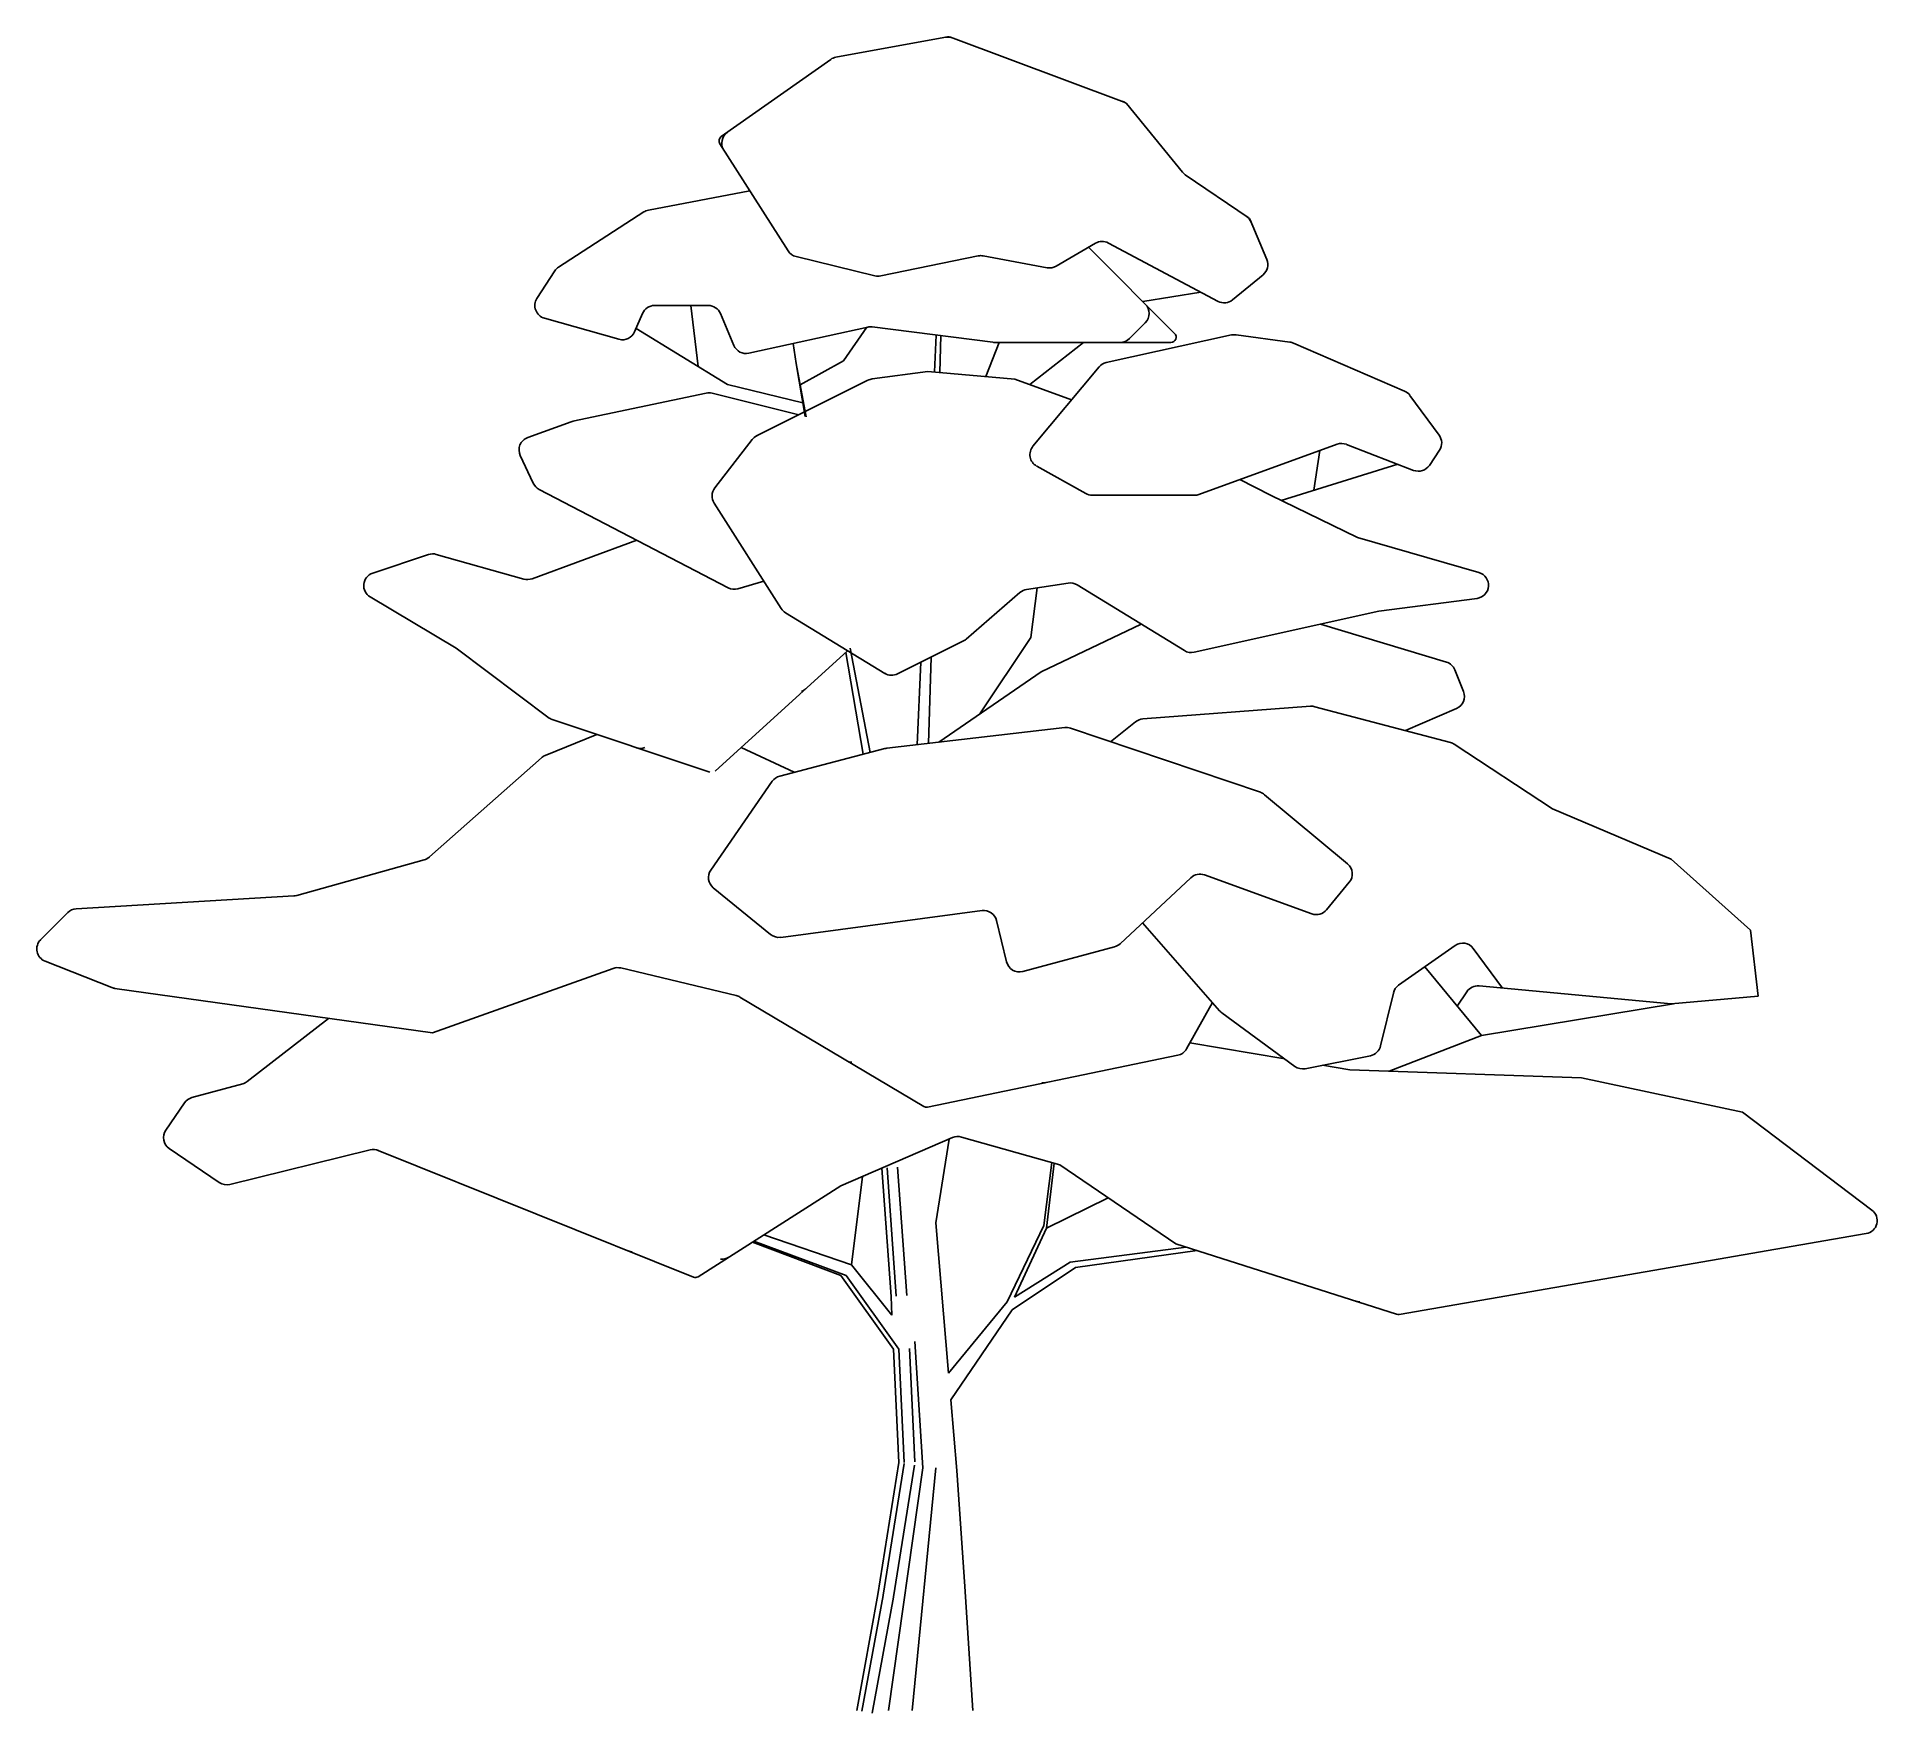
# Model space of a CAD drawing. Extents: x -311 to 387, y -1 to 635.
import ezdxf

# ---------------------------------------------------------------- set-up
doc = ezdxf.new("R2010")
doc.units = 0
doc.header["$LTSCALE"] = 25
doc.header["$MEASUREMENT"] = 0
doc.layers.get('0').update_dxf_attribs({"linetype": 'CONTINUOUS'})

msp = doc.modelspace()

# ---------------------------------------------------------------- linework, layer by layer
at = {"color": 0, "linetype": 'ByBlock'}
for p, q in [((-7.92, 627.2), (34.46, 634.9)), ((35.52, 634.81), (101.49, 610.19)), ((-51.44, 597.1), (-9.9, 626.37)), ((102.34, 609.58), (123.54, 583.57)), ((-26.08, 553.7), (-51.98, 594.39)), ((124.6, 582.59), (148.51, 566.33)), ((-40.57, 576.46), (-79.04, 569.18)), ((-80.82, 568.47), (-113.1, 547.58)), ((149.23, 565.45), (155.55, 550.43)), ((46.04, 551.8), (9.1, 544.22)), ((72.18, 547.34), (47.96, 551.82)), ((90.6, 556.61), (75.6, 547.93)), ((120.59, 522.41), (87.93, 555.07)), ((137.05, 534.57), (95.45, 556.7)), ((-114.58, 546.1), (-121.32, 535.69)), ((6.91, 544.26), (-23.04, 551.53)), ((154.13, 544.63), (142.58, 535.12)), ((130.5, 538.05), (108.5, 534.5)), ((-76.7, 533), (-56.32, 533)), ((-60.11, 509.82), (-63, 533)), ((-118.48, 528.16), (-90.22, 520.19)), ((-84.27, 523.03), (-81.3, 529.97)), ((-49, 503), (-83.72, 524.31)), ((-51.71, 529.94), (-46.62, 517.84)), ((-40.93, 514.89), (4.15, 524.81)), ((-5, 512), (3.84, 524.74)), ((5.86, 524.89), (51.68, 519.04)), ((103.46, 520.46), (109.46, 526.46)), ((-23, 511), (-24.13, 518.59)), ((29.52, 507.77), (30.18, 521.79)), ((31.91, 521.56), (31.49, 507.59)), ((49, 506), (54, 519)), ((52.32, 519), (119.17, 519)), ((86, 519), (65.63, 502.97)), ((94.67, 511.37), (142.13, 521.81)), ((143.88, 521.88), (164.32, 519.09)), ((165.63, 518.73), (207.76, 500.54)), ((-19.54, 490.89), (-23, 511)), ((-23, 511), (-19.16, 490.79)), ((-21.46, 502.91), (-5, 512)), ((66.85, 479.62), (91.9, 509.69)), ((-20.44, 496.1), (-49, 503)), ((-37.98, 483.51), (4.26, 504.63)), ((5.82, 505.11), (27, 508)), ((27, 508), (60, 505)), ((60, 505), (81.52, 497.23)), ((-57.13, 499.76), (-107.66, 489.07)), ((-22, 491.5), (-54.88, 499.72)), ((209.8, 498.91), (220.92, 483.82)), ((-108.33, 488.88), (-124.85, 482.87)), ((-53.85, 463.78), (-39.7, 482.1)), ((-127.67, 476.04), (-122.72, 465.53)), ((182.24, 480.36), (129.83, 461.3)), ((173.42, 462.89), (175.65, 477.96)), ((211.26, 470.45), (185.75, 480.32)), ((221.06, 478.08), (217.22, 472.34)), ((86.86, 461.64), (68.25, 472.06)), ((205.29, 472.76), (161.02, 459.05)), ((-120.5, 463.22), (-48.77, 425.92)), ((128.12, 461), (89.3, 461)), ((145.32, 466.94), (157, 461)), ((157, 461), (190, 445)), ((-28.62, 417.98), (-54.11, 458.04)), ((-123.2, 429.33), (-83.39, 443.92)), ((190, 445), (236.05, 431.65)), ((-183.64, 431.45), (-162.46, 438.51)), ((-159.52, 438.58), (-126.28, 429.21)), ((-45.09, 425.55), (-35.23, 428.36)), ((80.18, 427.71), (64.41, 425.22)), ((124.28, 402.06), (83.57, 427.04)), ((-152, 403), (-184.62, 422.41)), ((61.92, 424.07), (41.47, 406.41)), ((66, 407), (68.49, 425.87)), ((235.31, 421.89), (198, 417)), ((10.64, 393.44), (-27.01, 416.4)), ((70, 394), (107.86, 412.13)), ((198, 417), (127.98, 401.44)), ((175.98, 412.11), (223.7, 397.7)), ((40.44, 405.72), (15.48, 393.24)), ((46.67, 378.02), (66, 407)), ((-116.65, 376.49), (-152, 403)), ((-3.46, 402.04), (-53.74, 356.32)), ((2.46, 362.76), (-4.17, 401.39)), ((-2.45, 402.95), (5.06, 363.44)), ((28.23, 399.61), (27.24, 366.88)), ((22.85, 366.37), (24.33, 397.66)), ((31.08, 367.33), (70, 394)), ((226.89, 394.77), (230.19, 386.52)), ((108.53, 376.12), (172.16, 380.94)), ((173.81, 380.78), (225.21, 367.21)), ((227.54, 380.07), (208.19, 371.71)), ((-98.55, 370.18), (-118.19, 362.32)), ((-55.72, 355.91), (-115.23, 375.74)), ((11.35, 365.04), (78.89, 372.87)), ((81.06, 372.64), (153.12, 348.3)), ((96.3, 367.49), (105.8, 375.04)), ((-43.85, 365.32), (-23.76, 355.9)), ((-29.21, 354.47), (10.66, 364.91)), ((226.68, 366.55), (264, 342)), ((-119.65, 361.42), (-162.14, 323.76)), ((-55.37, 318.8), (-32.05, 352.48)), ((154.72, 347.4), (186.18, 321.18)), ((264, 342), (309, 323)), ((-164.11, 322.69), (-212.48, 309.14)), ((309, 323), (339, 296)), ((126.76, 315.91), (99.91, 290.85)), ((172.68, 302.2), (131.88, 316.96)), ((-213.54, 308.97), (-296.1, 304.11)), ((-32.67, 294.36), (-54.42, 312.08)), ((186.84, 314.16), (178.24, 303.72)), ((-299.34, 302.66), (-309.61, 292.39)), ((47.53, 303.41), (-28.86, 293.28)), ((56.8, 283.99), (53.05, 299.62)), ((137.64, 265.41), (108.43, 298.8)), ((339, 296), (342, 271)), ((97.8, 289.68), (62.96, 280.33)), ((227, 290.18), (205.54, 275.09)), ((245, 274), (233.9, 289.06)), ((-307.9, 284.2), (-282.55, 274.22)), ((-161, 257), (-92.4, 281.5)), ((-89.55, 281.65), (-45.74, 271.18)), ((215.52, 282.11), (237, 256)), ((-281.41, 273.92), (-161, 257)), ((227.8, 267.19), (231.44, 272.64)), ((309, 268), (236.06, 274.84)), ((-44.35, 270.61), (25.43, 229.08)), ((125.11, 250.99), (134.93, 268.51)), ((203.56, 272.16), (198.75, 252.11)), ((309.9, 268.08), (237, 256)), ((342, 271), (309, 268)), ((-200.37, 262.53), (-231.21, 238.61)), ((166.22, 244.3), (138.44, 264.67)), ((162.35, 247.15), (126.35, 253.2)), ((237, 256), (201.98, 242.49)), ((26.86, 228.84), (121.77, 248.54)), ((194.86, 248.37), (170.16, 243.43)), ((187, 243), (176.68, 244.74)), ((-232.96, 237.74), (-252.23, 232.48)), ((275, 240), (187, 243)), ((336, 227), (275, 240)), ((-255.04, 230.49), (-262.15, 220.14)), ((385.14, 189.77), (336, 227)), ((-6, 199), (36.37, 217.3)), ((30, 185), (35.11, 216.75)), ((39.71, 217.52), (77, 207)), ((-260.84, 213.17), (-241.84, 200.25)), ((-237.84, 199.53), (-184.56, 212.62)), ((-181.51, 212.4), (-62, 164.35)), ((-2, 169), (2.2, 202.54)), ((13, 157), (9.52, 205.7)), ((14.99, 157.14), (11.52, 205.84)), ((18.98, 157.43), (15.51, 206.13)), ((71, 184), (73.96, 207.86)), ((72, 183), (74.89, 207.6)), ((77, 207), (121, 177)), ((-60.18, 164.52), (-6, 199)), ((72, 183), (95.34, 194.5)), ((30, 185), (34.85, 127.99)), ((57, 155), (71, 184)), ((59.79, 156.74), (72, 183)), ((-6, 165), (-39.52, 177.67)), ((-4, 165), (-39, 178)), ((-35.25, 180.39), (-2, 169)), ((81, 170), (124.92, 175.75)), ((121, 177), (204.81, 150.28)), ((205.76, 150.21), (382.97, 180.86)), ((-2, 169), (13.33, 149.97)), ((59, 152), (83, 168)), ((59.79, 156.74), (81, 170)), ((83, 168), (129.13, 174.41)), ((13.95, 137), (-6, 165)), ((15.95, 137.09), (-4, 165)), ((13.33, 149.97), (13, 157)), ((34.85, 127.99), (57, 155)), ((35.72, 117.81), (59, 152)), ((25, 92), (22, 140)), ((16, 94), (13.95, 137)), ((18, 94.1), (15.95, 137.09)), ((21.99, 94.29), (19.95, 137.28)), ((35.72, 117.81), (38, 91)), ((8, 44), (16, 94)), ((9.97, 43.68), (17.97, 93.68)), ((25, 92), (12, 0)), ((13.92, 43.05), (21.92, 93.05)), ((16, 94), (16, 94)), ((30, 92), (21, 0)), ((38, 91), (41, 47)), ((0, 0), (8, 44)), ((1.97, -0.36), (9.97, 43.64)), ((5.9, -1.07), (13.9, 42.93)), ((41, 47), (44, 0))]:
    msp.add_line(p, q, dxfattribs=at)
for centre, radius, start, end in [((34.54, 629.83), 5, 69.53773, 100.30485), ((34.82, 632.93), 2, 69.53773, 100.30485), ((-7.02, 622.28), 5, 100.30485, 125.16644), ((98.98, 605.79), 5, 39.17366, 69.53773), ((100.79, 608.32), 2, 39.17366, 69.53773), ((-50.29, 595.46), 2, 125.16644, 212.47119), ((-46.22, 594.66), 5, 125.16644, 212.47119), ((127.42, 586.72), 5, 219.17366, 235.7843), ((-78.11, 564.27), 5, 100.71312, 122.90524), ((144.97, 562.7), 5, 22.83365, 55.7843), ((147.39, 564.68), 2, 22.83365, 55.7843), ((-21.86, 556.38), 5, 212.47119, 256.37301), ((47.05, 546.91), 5, 79.50852, 101.59218), ((93.1, 552.28), 5, 61.99082, 120.06858), ((-110.38, 543.38), 5, 122.90524, 147.09476), ((73.09, 552.25), 5, 259.50852, 300.06858), ((150.95, 548.49), 5, 309.47246, 22.83365), ((8.09, 549.12), 5, 256.37301, 281.59218), ((-117.12, 532.97), 5, 147.09476, 254.24883), ((-76.7, 528), 5, 90, 156.80141), ((-56.32, 528), 5, 22.83365, 90), ((105.93, 530), 5, 315, 45), ((139.4, 538.98), 5, 241.99082, 309.47246), ((5.23, 519.93), 5, 82.725, 102.40742), ((-88.87, 525), 5, 254.24883, 336.80141), ((-42.01, 519.78), 5, 202.83365, 282.40742), ((52.32, 524), 5, 262.725, 270), ((99.93, 524), 5, 270, 315), ((119.17, 521), 2, 270, 45), ((143.21, 516.93), 5, 82.23483, 102.40742), ((163.65, 514.14), 5, 66.64444, 82.23483), ((95.75, 506.48), 5, 102.40742, 140.19443), ((6.5, 500.16), 5, 97.76517, 116.56505), ((-56.09, 494.87), 5, 75.96376, 101.94418), ((205.78, 495.95), 5, 36.38435, 66.64444), ((-106.62, 484.18), 5, 101.94418, 109.98311), ((-123.14, 478.17), 5, 109.98311, 205.20112), ((-35.74, 479.04), 5, 116.56505, 142.30576), ((216.9, 480.86), 5, 326.30993, 36.38435), ((70.69, 476.42), 5, 140.19443, 240.75117), ((183.95, 475.66), 5, 68.83874, 109.98311), ((213.06, 475.11), 5, 248.83874, 326.30993), ((-118.19, 467.66), 5, 205.20112, 242.52557), ((-49.9, 460.72), 5, 142.30576, 212.47119), ((89.3, 466), 5, 240.75117, 270), ((128.12, 466), 5, 270, 289.98311), ((-160.88, 433.77), 5, 74.24883, 108.43495), ((-182.06, 426.71), 5, 108.43495, 239.23728), ((-124.92, 434.02), 5, 254.24883, 290.1363), ((-124.92, 434.02), 5, 254.24883, 290.1363), ((-46.46, 430.35), 5, 242.52557, 285.9454), ((80.96, 422.77), 5, 58.46521, 98.97263), ((234.66, 426.85), 5, 277.47156, 73.8355), ((65.19, 420.28), 5, 98.97263, 130.81508), ((-24.41, 420.66), 5, 212.47119, 238.62699), ((38.2, 410.19), 5, 296.56505, 310.81508), ((126.89, 406.32), 5, 238.46521, 282.52881), ((13.24, 397.71), 5, 238.62699, 296.56505), ((222.25, 392.91), 5, 21.80141, 73.19697), ((-22.63, 391.37), 5, 289.79888, 312.27369), ((225.55, 384.66), 5, 293.37857, 21.80141), ((172.54, 375.95), 5, 75.20324, 94.33231), ((172.54, 375.95), 5, 75.20324, 94.33231), ((-113.65, 380.49), 5, 233.1301, 251.56505), ((79.46, 367.9), 5, 71.33309, 96.61346), ((108.91, 371.13), 5, 94.33231, 128.4802), ((-82.08, 369.96), 5, 251.56505, 289.79888), ((11.93, 360.07), 5, 96.61346, 104.67639), ((223.93, 362.37), 5, 56.65929, 75.20324), ((223.93, 362.37), 5, 56.65929, 75.20324), ((-116.33, 357.68), 5, 111.80141, 131.55261), ((-27.94, 349.63), 5, 104.67639, 145.30485), ((151.52, 343.56), 5, 50.19443, 71.33309), ((-165.46, 327.5), 5, 285.64225, 311.55261), ((182.98, 317.34), 5, 320.52754, 50.19443), ((-51.26, 315.96), 5, 145.30485, 230.82634), ((130.18, 312.26), 5, 70.11483, 133.02507), ((-213.83, 313.96), 5, 273.36646, 285.64225), ((-295.81, 299.12), 5, 93.36646, 135), ((48.19, 298.45), 5, 13.49573, 97.54942), ((174.38, 306.9), 5, 250.11483, 320.52754), ((-29.52, 298.24), 5, 230.82634, 277.54942), ((-306.07, 288.86), 5, 135, 248.49857), ((96.5, 294.51), 5, 285.01836, 313.02507), ((229.88, 286.1), 5, 36.38435, 125.13419), ((-90.72, 276.79), 5, 76.55138, 109.65382), ((61.66, 285.16), 5, 193.49573, 285.01836), ((-280.72, 278.87), 5, 248.49857, 262.00253), ((208.42, 271), 5, 125.13419, 166.50427), ((235.6, 269.86), 5, 84.64417, 146.253), ((-46.9, 266.31), 5, 59.23728, 76.55138), ((141.4, 268.71), 5, 221.18593, 233.74616), ((193.88, 253.28), 5, 281.30993, 346.50427), ((-1.38, 250.85), 5, 239.23728, 263.82982), ((120.75, 253.43), 5, 281.72511, 330.75117), ((-234.28, 242.56), 5, 285.25512, 307.79394), ((70.75, 243.06), 5, 263.82982, 281.72511), ((169.18, 248.34), 5, 233.74616, 281.30993), ((-250.92, 227.66), 5, 105.25512, 145.49148), ((26.45, 230.8), 2, 239.23728, 281.72511), ((-258.03, 217.31), 5, 145.49148, 235.7843), ((38.35, 212.71), 5, 74.24883, 113.35556), ((-183.37, 207.76), 5, 68.09682, 103.79949), ((-239.03, 204.39), 5, 235.7843, 283.79949), ((382.12, 185.79), 5, 279.81126, 52.85331), ((-84.83, 178.92), 5, 248.09682, 265.23636), ((-51.26, 176.12), 5, 265.23636, 302.47119), ((-61.26, 166.21), 2, 248.09682, 302.47119), ((190.69, 160.03), 5, 252.31561, 272.08257), ((205.42, 152.18), 2, 252.31561, 279.81126)]:
    msp.add_arc(centre, radius, start, end, dxfattribs=at)

doc.saveas('drawing.dxf')
